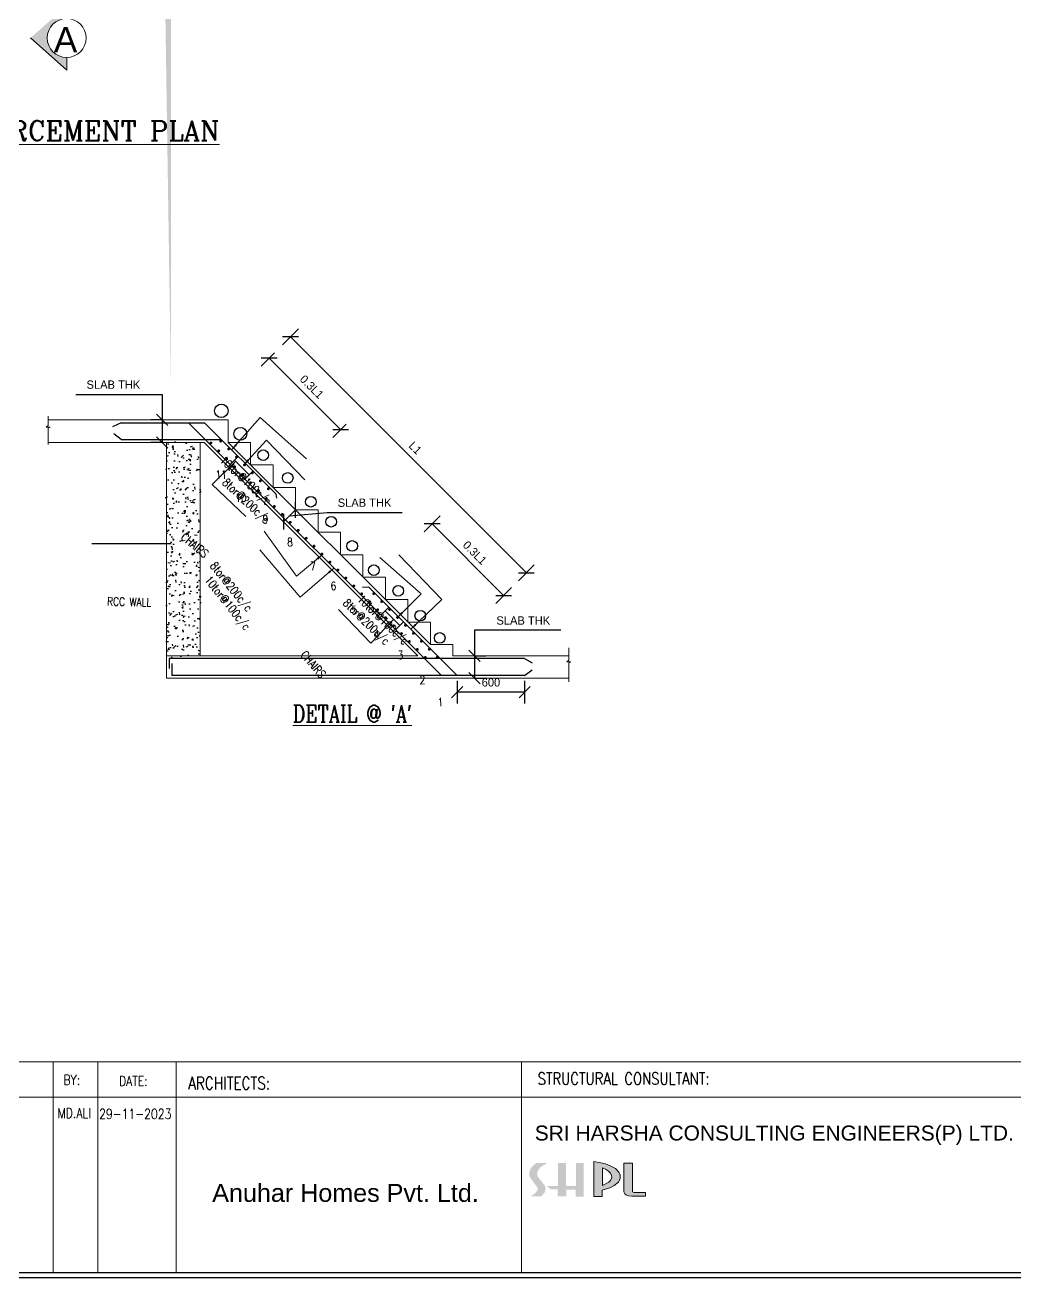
# Model space of a CAD drawing. Header units: millimetres. Extents: x -586673698 to -573385747, y -389867798 to -389752240.
# Drawn here: x -586572255 to -586554630, y -389818040 to -389795730 of the extents above; entities that cross this region are included whole.
import ezdxf
from ezdxf.enums import TextEntityAlignment as Align

# ---------------------------------------------------------------- set-up
doc = ezdxf.new("R2010")
doc.units = ezdxf.units.MM
doc.header["$LTSCALE"] = 100
for name, color, linetype in [('0-text', 241, 'Continuous'), ('DIM2', 6, 'Continuous'), ('PLATFORM', 230, 'Continuous'), ('STP', 171, 'Continuous'), ('TBLK_MAINTITLE', 83, 'Continuous'), ('TBLK_NOTE', 4, 'Continuous'), ('text', 7, 'Continuous')]:
    doc.layers.add(name, color=color, linetype=linetype)
for name, color, linetype, lineweight in [('BEAM', 3, 'Continuous', 9), ('dim', 11, 'Continuous', 13), ('REIN', 1, 'Continuous', 20), ('TBLK FRAME', 6, 'Continuous', 20), ('TBLK_LINE', 141, 'Continuous', 30), ('wall hatch', 8, 'Continuous', 9)]:
    doc.layers.add(name, color=color, linetype=linetype, lineweight=lineweight)
doc.styles.add('ROMANS', font='romans', dxfattribs={"width": 0.5})
doc.styles.add('simplex-0.8', font='simplex.shx', dxfattribs={"width": 0.8})
doc.styles.add('STAIR CASE', font='complex.shx', dxfattribs={"width": 0.8, "height": 75, "bigfont": 'GBCBIG.shx'})
doc.styles.add('TITLE', font='arial.ttf')
doc.styles.add('VP-A', font='arial.ttf')
doc.dimstyles.new('DIM-100', dxfattribs={"dimscale": 40, "dimtxt": 2.5, "dimasz": 2.5, "dimexe": 0.625, "dimexo": 0.625, "dimgap": 0.75, "dimtad": 1, "dimdec": 0, "dimzin": 0, "dimdsep": 46, "dimtxsty": 'ROMANS', "dimcen": 1.5, "dimclrd": 5, "dimclre": 5, "dimclrt": 6, "dimadec": 0, "dimazin": 0, "dimtfac": 1, "dimtdec": 0, "dimtmove": 0, "dimatfit": 3, "dimfxl": 0, "dimtolj": 1, "dimtzin": 0, "dimlwd": -1, "dimlwe": -1, "dimarcsym": 0})
doc.dimstyles.new('dimision in mm', dxfattribs={"dimtxt": 75, "dimasz": 25, "dimexe": 25, "dimexo": 25, "dimgap": 1, "dimtad": 0, "dimtoh": 1, "dimdec": 0, "dimdsep": 46, "dimtxsty": 'ROMANS', "dimblk": 'ARCHTICK', "dimcen": 0.09, "dimclrd": 21, "dimclre": 8, "dimclrt": 4, "dimadec": 0, "dimazin": 0, "dimtfac": 1, "dimtdec": 0, "dimtmove": 1, "dimatfit": 3, "dimfxl": 0, "dimtolj": 1, "dimtzin": 0, "dimarcsym": 0})
doc.dimstyles.new('stair case', dxfattribs={"dimscale": 100, "dimtxt": 1.2, "dimasz": 1, "dimexe": 1, "dimexo": 0, "dimgap": 0.5, "dimtad": 1, "dimtoh": 1, "dimdec": 0, "dimzin": 0, "dimdsep": 46, "dimtxsty": 'Standard', "dimblk": 'OBLIQUE', "dimcen": 0.09, "dimadec": 0, "dimazin": 0, "dimtfac": 1, "dimtdec": 0, "dimtix": 1, "dimtmove": 1, "dimatfit": 3, "dimldrblk": 'OBLIQUE', "dimfxl": 0, "dimtolj": 1, "dimtzin": 0, "dimarcsym": 0})
pattern_1 = [(50.018955454, (852833.03, -310.42), (273.28489835, -23.81821738), [28.575, -314.325]), (355.018955454, (852833.03, -310.42), (-52.9599417, 286.56776253), [22.86, -251.46087625]), (100.470400154, (852855.8, -312.4), (220.32495593, 262.74953347), [24.2850132, -267.1353669]), (46.203155454, (852833, -234.22), (406.6394027, -62.92896476), [42.8625, -471.4875]), (96.654513064, (852866.9, -239.46), (355.98339573, 371.256979), [36.4275347, -400.70341224]), (351.203106624, (852833, -234.2), (355.98339575, 371.256979), [34.2899506, -377.18959788]), (21.018955454, (852871.1, -253.26), (227.47232383, -153.32254985), [28.575, -314.325]), (326.018955454, (852871.1, -253.26), (92.61163369, 276.31260348), [22.86, -251.46]), (71.470400454, (852890.07, -266.03), (320.08395701, 122.99005506), [24.2850132, -267.1349064]), (37.518955454, (852833.03, -310.42), (4.590943963, 126.834084096), [0, -248.412, 0, -255.27, 0, -252.4125]), (7.518955454, (852833.03, -310.42), (100.179773408, 150.304013436), [0, -145.542, 0, -242.697, 0, -96.2025]), (327.518955454, (852748.07, -310.45), (203.388724524, -8.525828331), [0, -95.25, 0, -297.18, 0, -394.335]), (317.518955454, (852709.97, -310.46), (222.181141956, 38.213243957), [0, -123.825, 0, -197.358, 0, -280.035])]

# ---------------------------------------------------------------- blocks, each defined once
blk = doc.blocks.new('SECT LINE')
at = {"layer": 'STP', "lineweight": 0}
blk.add_hatch(color=7, dxfattribs=at).paths.add_polyline_path([(571, 0), (346, 0, 1), (-346, 0), (-572, 0), (0, 646)])
at = {"layer": 'STP', "color": 7, "lineweight": 0}
for p, q in [((-572, 0), (0, 646)), ((-346, 0), (-572, 0)), ((-346, 0), (-572, 0)), ((346, 0), (1202, 0))]:
    blk.add_line(p, q, dxfattribs=at)
blk.add_circle((0, 0), 346, dxfattribs=at)
blk.add_circle((0, 0), 346, dxfattribs=at)
blk = doc.blocks.new('_Oblique')
at = {"color": 0, "linetype": 'ByBlock', "lineweight": -2}
blk.add_line((-0.5, -0.5), (0.5, 0.5), dxfattribs=at)
blk = doc.blocks.new('*D428')
at = {"layer": 'Defpoints', "color": 0, "ltscale": 50, "transparency": 16777216}
for p in [(2176, 3264), (1706, 2793, 0), (3806, 693, -3)]:
    blk.add_point(p, dxfattribs=at)
at = {"layer": 'DIM2', "color": 0, "lineweight": -2, "ltscale": 50, "transparency": 16777216}
for p, q in [((2105, 3193), (2247, 3334)), ((4276, 1164), (2176, 3264)), ((4205, 1093), (4347, 1234))]:
    blk.add_line(p, q, dxfattribs=at)
at = {"layer": 'DIM2', "color": 0, "lineweight": -2, "ltscale": 50, "transparency": 16777216, "xscale": 100, "yscale": 100, "zscale": 100}
for p, rotation in [((2176, 3264), 135.0000000032525), ((4276, 1164), 315.0000000032525)]:
    blk.add_blockref('_Oblique', p, dxfattribs=dict(at, rotation=rotation))
at = {"layer": 'DIM2', "color": 0, "lineweight": 9, "ltscale": 50, "transparency": 16777216, "insert": (3287, 2275), "char_height": 74, "attachment_point": 5, "rotation": 315}
blk.add_mtext('\\A1;\\A1;L1', dxfattribs=at)
blk = doc.blocks.new('*D429')
at = {"layer": 'Defpoints', "color": 0, "ltscale": 50, "transparency": 16777216}
for p in [(1987, 3075), (2035, 3123), (2672, 2487)]:
    blk.add_point(p, dxfattribs=at)
at = {"layer": 'DIM2', "color": 0, "lineweight": -2, "ltscale": 50, "transparency": 16777216}
for p, q in [((2035, 3123), (1916, 3004)), ((2623, 2438), (1987, 3075)), ((2672, 2487), (2552, 2367))]:
    blk.add_line(p, q, dxfattribs=at)
at = {"layer": 'DIM2', "color": 0, "lineweight": -2, "ltscale": 50, "transparency": 16777216, "xscale": 100, "yscale": 100, "zscale": 100}
for p, rotation in [((1987, 3075), 135.0000000187821), ((2623, 2438), 315.000000018782)]:
    blk.add_blockref('_Oblique', p, dxfattribs=dict(at, rotation=rotation))
at = {"layer": 'DIM2', "color": 0, "lineweight": 9, "ltscale": 50, "transparency": 16777216, "insert": (2366, 2818), "char_height": 74, "attachment_point": 5, "rotation": 315}
blk.add_mtext('\\A1;\\A1;0.3L1', dxfattribs=at)
blk = doc.blocks.new('*D430')
at = {"layer": 'Defpoints', "color": 0, "ltscale": 50, "transparency": 16777216}
for p in [(3525, 1686), (3437, 1598), (4162, 1049)]:
    blk.add_point(p, dxfattribs=at)
at = {"layer": 'DIM2', "color": 0, "lineweight": -2, "ltscale": 50, "transparency": 16777216}
for p, q in [((3508, 1669), (3367, 1527)), ((4074, 962), (3437, 1598)), ((4145, 1032), (4003, 891))]:
    blk.add_line(p, q, dxfattribs=at)
at = {"layer": 'DIM2', "color": 0, "lineweight": -2, "ltscale": 50, "transparency": 16777216, "xscale": 100, "yscale": 100, "zscale": 100}
for p, rotation in [((3437, 1598), 135.0000000241484), ((4074, 962), 315.0000000241483)]:
    blk.add_blockref('_Oblique', p, dxfattribs=dict(at, rotation=rotation))
at = {"layer": 'DIM2', "color": 0, "lineweight": 9, "ltscale": 50, "transparency": 16777216, "insert": (3817, 1341), "char_height": 74, "attachment_point": 5, "rotation": 315}
blk.add_mtext('\\A1;\\A1;0.3L1', dxfattribs=at)
blk = doc.blocks.new('*D427')
at = {"layer": 'Defpoints', "color": 0, "ltscale": 50, "transparency": 16777216}
for p in [(3661, 249, -3), (4261, 249, -3), (3661, 100)]:
    blk.add_point(p, dxfattribs=at)
at = {"layer": 'DIM2', "color": 0, "lineweight": -2, "ltscale": 50, "transparency": 16777216}
for p, q in [((3661, 200), (3661, 0)), ((4261, 200), (4261, 0)), ((4261, 100), (3661, 100))]:
    blk.add_line(p, q, dxfattribs=at)
at = {"layer": 'DIM2', "color": 0, "lineweight": -2, "ltscale": 50, "transparency": 16777216, "xscale": 100, "yscale": 100, "zscale": 100, "rotation": 180}
blk.add_blockref('_Oblique', (3661, 100), dxfattribs=at)
at = {"layer": 'DIM2', "color": 0, "lineweight": -2, "ltscale": 50, "transparency": 16777216, "xscale": 100, "yscale": 100, "zscale": 100}
blk.add_blockref('_Oblique', (4261, 100), dxfattribs=at)
at = {"layer": 'DIM2', "color": 0, "lineweight": 9, "ltscale": 50, "transparency": 16777216, "insert": (3961, 187), "char_height": 74, "attachment_point": 5}
blk.add_mtext('\\A1;600', dxfattribs=at)
blk = doc.blocks.new('*D433')
at = {"layer": 'Defpoints', "color": 0, "ltscale": 50, "transparency": 16777216}
for p in [(3815, 424, -3), (3815, 224, -3), (3815, 224)]:
    blk.add_point(p, dxfattribs=at)
at = {"layer": 'DIM2', "color": 0, "lineweight": -2, "ltscale": 50, "transparency": 16777216}
for p, q in [((4583, 651), (3815, 651)), ((3815, 651), (3815, 424)), ((3815, 424), (3915, 424)), ((3815, 424), (3815, 224)), ((3815, 224), (3915, 224))]:
    blk.add_line(p, q, dxfattribs=at)
at = {"layer": 'DIM2', "color": 0, "lineweight": -2, "ltscale": 50, "transparency": 16777216, "xscale": 100, "yscale": 100, "zscale": 100}
for p, rotation in [((3815, 424), 90), ((3815, 224), 270)]:
    blk.add_blockref('_Oblique', p, dxfattribs=dict(at, rotation=rotation))
at = {"layer": 'DIM2', "color": 0, "lineweight": 9, "ltscale": 50, "transparency": 16777216, "insert": (4249, 738), "char_height": 74, "attachment_point": 5}
blk.add_mtext('\\A1;SLAB THK', dxfattribs=at)
blk = doc.blocks.new('*D431')
at = {"layer": 'Defpoints', "color": 0, "ltscale": 50, "transparency": 16777216}
for p in [(1033, 2524, -3), (1033, 2324, -3), (1033, 2324)]:
    blk.add_point(p, dxfattribs=at)
at = {"layer": 'DIM2', "color": 0, "lineweight": -2, "ltscale": 50, "transparency": 16777216}
for p, q in [((266, 2751), (1033, 2751)), ((1033, 2751), (1033, 2524)), ((1033, 2524), (933, 2524)), ((1033, 2524), (1033, 2324)), ((1033, 2324), (933, 2324))]:
    blk.add_line(p, q, dxfattribs=at)
at = {"layer": 'DIM2', "color": 0, "lineweight": -2, "ltscale": 50, "transparency": 16777216, "xscale": 100, "yscale": 100, "zscale": 100}
for p, rotation in [((1033, 2524), 90), ((1033, 2324), 270)]:
    blk.add_blockref('_Oblique', p, dxfattribs=dict(at, rotation=rotation))
at = {"layer": 'DIM2', "color": 0, "lineweight": 9, "ltscale": 50, "transparency": 16777216, "insert": (600, 2838), "char_height": 74, "attachment_point": 5}
blk.add_mtext('\\A1;SLAB THK', dxfattribs=at)
blk = doc.blocks.new('*D432')
at = {"layer": 'Defpoints', "color": 0, "ltscale": 50, "transparency": 16777216}
for p in [(2221, 1724), (2115, 1618, -6), (2115, 1618)]:
    blk.add_point(p, dxfattribs=at)
at = {"layer": 'DIM2', "color": 0, "lineweight": -2, "ltscale": 50, "transparency": 16777216}
for p, q in [((2221, 1724), (2115, 1618)), ((2168, 1671), (2503, 1700)), ((2221, 1724), (2292, 1653)), ((2503, 1700), (3170, 1700)), ((2115, 1618), (2186, 1547))]:
    blk.add_line(p, q, dxfattribs=at)
at = {"layer": 'DIM2', "color": 0, "lineweight": -2, "ltscale": 50, "transparency": 16777216, "xscale": 100, "yscale": 100, "zscale": 100}
for p, rotation in [((2221, 1724), 45.00000000269601), ((2115, 1618), 225.0000000026961)]:
    blk.add_blockref('_Oblique', p, dxfattribs=dict(at, rotation=rotation))
at = {"layer": 'DIM2', "color": 0, "lineweight": 9, "ltscale": 50, "transparency": 16777216, "insert": (2836, 1787), "char_height": 74, "attachment_point": 5}
blk.add_mtext('\\A1;SLAB THK', dxfattribs=at)
blk = doc.blocks.new('_ArchTick')
at = {"color": 0, "linetype": 'ByBlock', "const_width": 0.15}
blk.add_lwpolyline([(-0.5, -0.5), (0.5, 0.5)], dxfattribs=at)
blk = doc.blocks.new('A$Ca1a2c95b')
h = blk.add_hatch()
h.set_pattern_fill('AR-CONC', color=253)
h.paths.add_polyline_path([(1371.5, 2323.9), (1071.5, 2323.9), (1071.5, 423.9), (1371.5, 423.9)])
for centre, radius in [((1560.7, 2605.1, -0.1), 60.5), ((1729.9, 2400.4, -0.1), 57.3), ((1933.7, 2210.2, -0.1), 47.4), ((2151.9, 2007.8, -0.1), 47.4), ((2358, 1795.7, -0.1), 47.4), ((2538.4, 1617.7, -0.1), 47.4), ((2724.9, 1401.9, -0.1), 47.4), ((2918.7, 1186.1, -0.1), 47.4), ((3135.7, 1002, -0.1), 47.4), ((3332, 781.4, -0.1), 47.4), ((3505, 583.1, -0.1), 47.4)]:
    blk.add_circle(centre, radius)
at = {"layer": 'BEAM', "ltscale": 0.5}
for p, q in [((1071.5, 223.9), (1071.5, 2323.9)), ((1371.5, 423.9), (1371.5, 2323.9)), ((3309.3, 423.9, -6), (1409.3, 2323.9, -6)), ((3421.5, 523.9, -6), (1621.5, 2323.9, -6))]:
    blk.add_line(p, q, dxfattribs=at)
for points, elevation in [([(17.7, 2556.6), (17.7, 2473.1), (0, 2459.9), (37, 2459.9), (17.8, 2451), (17.8, 2304.1)], -5.4), ([(17.7, 2523.9), (1421.5, 2523.9)], -3.1), ([(1421.5, 2523.9), (1621.5, 2523.9), (1621.5, 2323.9), (1821.5, 2323.9), (1821.5, 2123.9)], -6), ([(17.8, 2323.9), (1409.3, 2323.9)], -3.1), ([(1821.5, 2123.9), (2021.5, 2123.9), (2021.5, 1923.9), (2221.5, 1923.9), (2221.5, 1723.9)], -6), ([(2221.5, 1723.9), (2421.5, 1723.9), (2421.5, 1523.9), (2621.5, 1523.9), (2621.5, 1323.9)], -6), ([(2621.5, 1323.9), (2821.5, 1323.9), (2821.5, 1123.9), (3021.5, 1123.9), (3021.5, 923.9)], -6), ([(3021.5, 923.9), (3221.5, 923.9), (3221.5, 723.9), (3421.5, 723.9), (3421.5, 523.9)], -6), ([(3421.5, 523.9), (3621.5, 523.9), (3621.5, 423.9)], -6), ([(3309.3, 423.9), (1071.5, 423.9)], -3.1), ([(4653.8, 423.9), (3621.5, 423.9)], -3.1), ([(4653.8, 223.9), (1071.5, 223.9)], -3.1)]:
    blk.add_lwpolyline(points, dxfattribs=dict(at, elevation=elevation))
blk.add_lwpolyline([(4653.8, 495.4), (4653.8, 384.1), (4636.1, 371), (4673, 371), (4653.8, 362.1), (4653.8, 191.4)], dxfattribs=at)
at = {"layer": 'REIN', "lineweight": 25}
for p, q in [((669.7, 2498.9, -6), (592.5, 2462.7, -2.9)), ((3519.7, 248.9, -6), (1269.7, 2498.9, -6)), ((2047.5, 1862.5, -6), (1411.1, 2498.9, -6)), ((669.7, 2348.9, -6), (602.4, 2398.9, -2.9)), ((1640.6, 2128.1, -6), (1711.3, 2198.8, -6)), ((1808, 2034.2, -6), (1677.4, 2164.9, -6)), ((1771.2, 1997.4, -6), (1841.9, 2068.1, -6)), ((2047.1, 1862.1, -2.9), (2052.6, 1826.2, -2.9)), ((2874.9, 1035.5, -2.9), (2817.7, 1031.7, -2.9)), ((3661.1, 248.9, -6), (2874.7, 1035.3, -6)), ((2981.3, 787.3, -6), (3052, 858, -6)), ((3148.8, 693.5, -6), (3018.2, 824.1, -6)), ((3112, 656.7, -6), (3182.7, 727.4, -6)), ((1096.5, 398.9), (1096.5, 310.3)), ((1121.5, 356.9, 2.3), (1121.5, 248.9)), ((4261.1, 398.9, -6), (4328.4, 362.7, -2.9)), ((4261.1, 248.9, -6), (4327.7, 298.9, -2.9))]:
    blk.add_line(p, q, dxfattribs=at)
at = {"layer": 'REIN', "lineweight": 25, "elevation": -3.1}
for points in [[(669.7, 2498.9), (1411.1, 2498.9)], [(669.7, 2348.9), (1561.1, 2348.9)], [(4261.1, 398.9), (1096.5, 398.9)], [(4261.1, 248.9), (1121.5, 248.9)]]:
    blk.add_lwpolyline(points, dxfattribs=at)
at = {"layer": 'REIN', "color": 1, "linetype": 'Continuous', "lineweight": 25, "const_width": 12.5, "elevation": -2.9}
for points in [[(1561, 2335.4, -1), (1548.4, 2335.4, -1)], [(1473.6, 2319.5, -1), (1461.1, 2319.5, -1)], [(1544.3, 2248.8, -1), (1531.8, 2248.8, -1)], [(1631.7, 2264.7, -1), (1619.2, 2264.7, -1)], [(1615, 2178.1, -1), (1602.5, 2178.1, -1)], [(1685.7, 2107.3, -1), (1673.2, 2107.3, -1)], [(1702.4, 2193.9, -1), (1689.9, 2193.9, -1)], [(1773.1, 2123.2, -1), (1760.6, 2123.2, -1)], [(1756.4, 2036.6, -1), (1743.9, 2036.6, -1)], [(1843.8, 2052.5, -1), (1831.3, 2052.5, -1)], [(1827.2, 1965.9, -1), (1814.6, 1965.9, -1)], [(1897.9, 1895.2, -1), (1885.4, 1895.2, -1)], [(1914.5, 1981.8, -1), (1902, 1981.8, -1)], [(1985.2, 1911.1, -1), (1972.7, 1911.1, -1)], [(1968.6, 1824.5, -1), (1956.1, 1824.5, -1)], [(2039.3, 1753.8, -1), (2026.8, 1753.8, -1)], [(2110, 1683.1, -1), (2097.5, 1683.1, -1)], [(2180.7, 1612.4, -1), (2168.2, 1612.4, -1)], [(2251.4, 1541.7, -1), (2238.9, 1541.7, -1)], [(2322.1, 1471, -1), (2309.6, 1471, -1)], [(2392.8, 1400.2, -1), (2380.3, 1400.2, -1)], [(2463.6, 1329.5, -1), (2451, 1329.5, -1)], [(2534.3, 1258.8, -1), (2521.8, 1258.8, -1)], [(2605, 1188.1, -1), (2592.5, 1188.1, -1)], [(2675.7, 1117.4, -1), (2663.2, 1117.4, -1)], [(2746.4, 1046.7, -1), (2733.9, 1046.7, -1)], [(2817.1, 976, -1), (2804.6, 976, -1)], [(2887.8, 905.3, -1), (2875.3, 905.3, -1)], [(2923, 977.3, -1), (2910.5, 977.3, -1)], [(2993.7, 906.6, -1), (2981.2, 906.6, -1)], [(2958.5, 834.6, -1), (2946, 834.6, -1)], [(3064.4, 835.9, -1), (3051.9, 835.9, -1)], [(3029.2, 763.8, -1), (3016.7, 763.8, -1)], [(3100, 693.1, -1), (3087.4, 693.1, -1)], [(3135.1, 765.2, -1), (3122.6, 765.2, -1)], [(3205.9, 694.5, -1), (3193.3, 694.5, -1)], [(3170.7, 622.4, -1), (3158.2, 622.4, -1)], [(3241.4, 551.7, -1), (3228.9, 551.7, -1)], [(3276.6, 623.8, -1), (3264.1, 623.8, -1)], [(3347.3, 553, -1), (3334.8, 553, -1)], [(3312.1, 481, -1), (3299.6, 481, -1)], [(3418, 482.3, -1), (3405.5, 482.3, -1)], [(3382.8, 410.3, -1), (3370.3, 410.3, -1)], [(3488.7, 411.6, -1), (3476.2, 411.6, -1)]]:
    blk.add_lwpolyline(points, format="xyb", close=True, dxfattribs=at)
at = {"layer": 'text', "lineweight": 9, "style": 'STAIR CASE', "width": 0.8}
for s, height, rotation, p in [('10tor@100c/c', 74.068, 316.60731, (1948.9, 1742.2, -2.9)), ('11', 74.07, 1.68967, (1611.3, 1978.5, -0.1)), ('8tor@200c/c', 74.068, 316.81932, (1935.1, 1578.8, -2.9)), ('10', 74.07, 1.68967, (1786.6, 1773.8, -0.1)), ('9', 74.1, 1.68967, (1980.5, 1580.4, -0.1)), ('CHAIRS', 74.07, 320.09416, (1393.3, 1273.6, -6)), ('8', 74.1, 1.68967, (2198.7, 1378.1, -0.1)), ('8tor@200c/c', 74.068, 308.80283, (1770, 795.8, -2.9)), ('7', 74.1, 1.68967, (2404.8, 1166, -0.1)), ('10tor@100c/c', 74.068, 308.59081, (1752.3, 630.4, -5.7)), ('6', 74.1, 1.68967, (2585.2, 988, -0.1)), ('RCC WALL', 74.07, 358.75345, (936.3, 840.5)), ('8tor@200c/c', 74.068, 315.52895, (3000.2, 498.6, -0.1)), ('10tor@100c/c', 74.068, 315.74096, (3166.9, 499.7, -2.9)), ('5', 74.1, 1.68967, (2771.7, 772.2, -0.1)), ('4', 74.1, 1.68967, (2971.2, 556.6, -0.1)), ('CHAIRS', 74.07, 310.36523, (2424.3, 203, -6)), ('3', 74.1, 1.68967, (3182.5, 372.3, -0.1)), ('2', 74.1, 1.68967, (3378.8, 151.7, -0.1)), ('1', 74.1, 1.68967, (3537.7, -47.1, -0.1))]:
    blk.add_text(s, height=height, rotation=rotation, dxfattribs=at).set_placement(p, align=Align.BOTTOM_RIGHT)
at = {"layer": 'DIM2', "lineweight": 9, "ltscale": 50}
for p1, p2, distance, text, picture, middle in [((3805.6, 693.5, -6), (1705.6, 2793.5, -3.1), -665, '\\A1;L1', '*D428', (3287.4, 2275.2, -2.9)), ((2671.7, 2486.7, -2.9), (2035.3, 3123.1, -2.9), 68.7, '\\A1;0.3L1', '*D429', (2366.4, 2817.8, -2.9)), ((4161.5, 1049.4, -2.9), (3525.1, 1685.7, -2.9), 124, '\\A1;0.3L1', '*D430', (3817.2, 1341.4, -2.9))]:
    dim = blk.add_aligned_dim(p1=p1, p2=p2, distance=distance, text=text, dimstyle='stair case', override={"dimtxt": 0.74, "dimtxsty": 'Standard', "dimfxl": 1, "dimfxlon": 1}, dxfattribs=at)
    dim.commit()
    dim.dimension.update_dxf_attribs({"geometry": picture, "text_midpoint": middle})
for base, p1, p2, angle, picture, middle, dimtype in [((1033.5, 2323.9, -2.8), (1033.5, 2523.9, -5.6), (1033.5, 2323.9, -5.6), 90, '*D431', (882.3, 2751.5, -2.8), 128), ((2115.4, 1617.9, -5.7), (2221.5, 1723.9, -5.7), (2115.4, 1617.9, -11.4), 225, '*D432', (2552.7, 1700.1, -5.7), 129), ((3815.4, 223.9), (3815.4, 423.9, -2.8), (3815.4, 223.9, -2.8), 90, '*D433', (3966.6, 651.5), 128)]:
    dim = blk.add_linear_dim(base=base, p1=p1, p2=p2, angle=angle, text='SLAB THK', dimstyle='stair case', override={"dimtxt": 0.74}, dxfattribs=at)
    dim.commit()
    dim.dimension.update_dxf_attribs({"geometry": picture, "text_midpoint": middle, "dimtype": dimtype})
dim = blk.add_linear_dim(base=(3661.1, 100), p1=(4261.1, 248.9, -3.1), p2=(3661.1, 248.9, -3.1), angle=180, dimstyle='stair case', override={"dimtxt": 0.74, "dimfxl": 1, "dimfxlon": 1}, dxfattribs=at)
dim.commit()
dim.dimension.update_dxf_attribs({"geometry": '*D427', "text_midpoint": (3961.1, 100), "dimtype": 129})
blk.add_leader([(1112.8, 1421.3), (408.2, 1421.3)], dimstyle='dimision in mm', override={"dimgap": 35, "dimtad": 0, "dimfxl": 300, "dimfxlon": 1, "dimtfill": 1, "dimarcsym": 1})
at = {"layer": 'dim'}
for points in [[(1652.6, 2257.5, -2.9), (1906.3, 2544.4, -2.9), (2320.1, 2177.4, -2.9)], [(1760.6, 2123, -2.9), (1962.8, 2344.1, -2.9), (2303.6, 1990.2, -2.9)], [(1687.6, 2152.8, -6), (1479.4, 1948.1, -6), (1779.1, 1664.1, -6)], [(2461.7, 1325.1, -2.9), (2230.6, 1134.4, -2.9), (1942.6, 1532.3, -2.9)], [(2563.6, 1205.1, -5.7), (2261.7, 945.7, -5.7), (1903.1, 1366.8, -5.7)], [(3126.2, 763.6, -0.1), (3338.9, 974.8, -0.1), (2971.3, 1300.7, -0.1)], [(3247.2, 659.9, -2.9), (3523.5, 925.2, -2.9), (3139.9, 1323.6, -2.9)], [(3094.6, 747.4, -6), (2891.6, 537.5, -6), (2605.2, 834.9, -6)]]:
    blk.add_leader(points, dimstyle='DIM-100', override={"dimasz": 1.5, "dimtad": 0}, dxfattribs=at)

msp = doc.modelspace()

# ---------------------------------------------------------------- hatches: boundary and pattern name
at = {"layer": 'TBLK_MAINTITLE', "lineweight": 20, "ltscale": 10}
h = msp.add_hatch(color=232, dxfattribs=at)
h.paths.add_polyline_path([(-586563127.5, -389816443.4), (-586563128.5, -389816456.8), (-586563134.3, -389816481.1), (-586563148, -389816503.2), (-586563170.8, -389816528.9), (-586563197.2, -389816551.5), (-586563197.2, -389816551.3), (-586563231.6, -389816571.9), (-586563252.1, -389816586.4), (-586563067.8, -389816586.4), (-586563041, -389816563), (-586563007.6, -389816523.3), (-586562996.5, -389816496.2), (-586562988.5, -389816465.3), (-586562986.9, -389816437.3), (-586562993.6, -389816411.2), (-586563007.7, -389816384.4), (-586563044.6, -389816339), (-586563076.9, -389816300.7), (-586563099.2, -389816274.1), (-586563120.7, -389816241.3), (-586563133.6, -389816212.1), (-586563137.1, -389816189.7), (-586563134.1, -389816164.3), (-586563126.3, -389816136.4), (-586563106.5, -389816108.4), (-586563090.3, -389816087), (-586563069.4, -389816064.9), (-586563030.9, -389816037.6), (-586562991.6, -389816015.8), (-586562957.9, -389815995.7), (-586563145.7, -389815994.4), (-586563181.9, -389816016.8), (-586563208.4, -389816040.7), (-586563245.8, -389816078.8), (-586563267, -389816122.1), (-586563277.5, -389816171.8), (-586563272.7, -389816222.6), (-586563255, -389816262.3), (-586563170.4, -389816380.5), (-586563150.8, -389816404.7), (-586563138.1, -389816424.8)])
h.paths.add_polyline_path([(-586562622.3, -389815996.4), (-586562766.7, -389815996.4), (-586562766.7, -389816401.2), (-586562966.8, -389816401.2), (-586562891.9, -389816464.5), (-586562769.3, -389816464.5), (-586562769.3, -389816589.4), (-586562619.2, -389816589.4), (-586562619.2, -389816465.7), (-586562450.8, -389816465.7), (-586562450.8, -389816591.7), (-586562306.4, -389816591.7), (-586562306.4, -389815995), (-586562446.9, -389815995), (-586562446.9, -389816401.3), (-586562622.3, -389816401.3)])
h.paths.add_polyline_path([(-586562129.6, -389816590.7), (-586561976.9, -389816590.7), (-586561976.9, -389816477.4), (-586561845.4, -389816433.7), (-586561766.5, -389816396.4), (-586561690.6, -389816333.4), (-586561661, -389816268.1), (-586561658.1, -389816213), (-586561679.7, -389816153.8), (-586561743.6, -389816093.7), (-586561825, -389816047.4), (-586561917.7, -389816009.8), (-586562002.9, -389815988.5), (-586562129.6, -389815964.1)])
h.paths.add_polyline_path([(-586561974.3, -389816079.2), (-586561950.8, -389816089.3), (-586561918.4, -389816105.8), (-586561868.9, -389816140.1), (-586561831.6, -389816176.7), (-586561810.2, -389816217.7), (-586561807.8, -389816241), (-586561813.3, -389816272.1), (-586561839.6, -389816313.7), (-586561863.4, -389816334.5), (-586561974.3, -389816392.5)], flags=16)
h.paths.add_polyline_path([(-586561592.4, -389816509.5), (-586561574.9, -389816543), (-586561543.4, -389816566.8), (-586561507.1, -389816578.1), (-586561448.9, -389816585.5), (-586561431.3, -389816586.7), (-586561207.7, -389816586.7), (-586561207.7, -389816519.5), (-586561409.9, -389816519.5), (-586561427.8, -389816514.4), (-586561436.6, -389816506.8), (-586561441.3, -389816496.3), (-586561441.9, -389816485.4), (-586561441.9, -389815996.7), (-586561592.4, -389815996.6)])
at = {"layer": 'wall hatch', "ltscale": 3}
h = msp.add_hatch(dxfattribs=at)
h.set_pattern_fill('AR-CONC', color=8, scale=1.5, angle=0.01896, style=0)
h.set_pattern_definition(pattern_1)
edge = h.paths.add_edge_path()
edge.add_line((-586569658.5, -389763430.6), (-586569658.5, -389802031.5))
edge.add_line((-586569958.5, -389782131.1), (-586569958.5, -389780131.1))
h = msp.add_hatch(dxfattribs=at)
h.set_pattern_fill('AR-CONC', color=8, scale=1.5, angle=0.01896, style=0)
h.set_pattern_definition(pattern_1)
edge = h.paths.add_edge_path()
edge.add_line((-586569658.5, -389763430.6), (-586569658.5, -389802031.5))
edge.add_line((-586569958.5, -389782131.1), (-586569958.5, -389780131.1))

# ---------------------------------------------------------------- linework, layer by layer
at = {"layer": 'TBLK FRAME', "lineweight": 20}
msp.add_line((-586576702.6, -389814191.2, -1774.6), (-586539332, -389814191.2, -1774.6), dxfattribs=at)
at = {"layer": 'TBLK_LINE', "lineweight": 20}
for p, q in [((-586571752.6, -389817951.3, -1774.6), (-586571752.6, -389814191.2, -1774.6)), ((-586570958.7, -389817951.3, -1774.6), (-586570958.7, -389814191.2, -1774.6)), ((-586569562.1, -389817951.3, -1774.6), (-586569562.1, -389814191.2, -1774.6)), ((-586563413.6, -389814191.2, -1774.6), (-586563413.6, -389817951.3, -1774.6)), ((-586576702.6, -389814820.7, -1774.6), (-586547236.9, -389814820.7, -1774.6))]:
    msp.add_line(p, q, dxfattribs=at)
at = {"layer": 'TBLK_LINE', "elevation": -1774.6}
for points in [[(-586539243.1, -389818040.2), (-586583892.5, -389818040.2), (-586583892.5, -389752239.8), (-586539243.1, -389752239.8)], [(-586539332, -389817951.3), (-586583803.5, -389817951.3), (-586583803.5, -389752328.7), (-586539332, -389752328.7)]]:
    msp.add_lwpolyline(points, close=True, dxfattribs=at)
at = {"layer": 'TBLK_MAINTITLE', "lineweight": 20, "ltscale": 10}
for p, q in [((-586561592.4, -389816012.1, -1774.6), (-586561592.4, -389816012.1, -1774.6)), ((-586561592.4, -389816061.1, -1774.6), (-586561592.4, -389816061.1, -1774.6)), ((-586561592.4, -389816110.1, -1774.6), (-586561592.4, -389816110.1, -1774.6)), ((-586561592.4, -389816159.2, -1774.6), (-586561592.4, -389816159.2, -1774.6)), ((-586561592.4, -389816208.2, -1774.6), (-586561592.4, -389816208.2, -1774.6)), ((-586561592.4, -389816257.2, -1774.6), (-586561592.4, -389816257.2, -1774.6)), ((-586561592.4, -389816306.3, -1774.6), (-586561592.4, -389816306.3, -1774.6)), ((-586561592.4, -389816355.3, -1774.6), (-586561592.4, -389816355.3, -1774.6)), ((-586561592.4, -389816404.4, -1774.6), (-586561592.4, -389816404.4, -1774.6)), ((-586561592.4, -389816453.4, -1774.6), (-586561592.4, -389816453.4, -1774.6)), ((-586561592.4, -389816502.4, -1774.6), (-586561592.4, -389816502.4, -1774.6))]:
    msp.add_line(p, q, dxfattribs=at)
at = {"layer": 'TBLK_MAINTITLE', "lineweight": 20, "ltscale": 10, "elevation": -1774.6}
for points in [[(-586561917.7, -389816009.8), (-586561825, -389816047.4), (-586561743.6, -389816093.7), (-586561679.7, -389816153.8), (-586561658.1, -389816213), (-586561661, -389816268.1), (-586561690.6, -389816333.4), (-586561766.5, -389816396.4), (-586561845.4, -389816433.7), (-586561976.9, -389816477.4), (-586561976.9, -389816590.7), (-586562129.6, -389816590.7), (-586562129.6, -389815964.1), (-586562002.9, -389815988.5)], [(-586561974.3, -389816079.2), (-586561974.3, -389816392.5), (-586561863.4, -389816334.5), (-586561839.6, -389816313.7), (-586561813.3, -389816272.1), (-586561807.8, -389816241), (-586561810.2, -389816217.7), (-586561831.6, -389816176.7), (-586561868.9, -389816140.1), (-586561918.4, -389816105.8), (-586561950.8, -389816089.3), (-586561974.3, -389816079.2)], [(-586561592.4, -389816509.5), (-586561574.9, -389816543), (-586561543.4, -389816566.8), (-586561507.1, -389816578.1), (-586561448.9, -389816585.5), (-586561431.3, -389816586.7), (-586561207.7, -389816586.7), (-586561207.7, -389816519.5), (-586561409.9, -389816519.5), (-586561427.8, -389816514.4), (-586561436.6, -389816506.8), (-586561441.3, -389816496.3), (-586561441.9, -389816485.4), (-586561441.9, -389815996.7), (-586561592.4, -389815996.6)]]:
    msp.add_lwpolyline(points, close=True, dxfattribs=at)

# ---------------------------------------------------------------- block references
at = {"layer": 'PLATFORM', "linetype": 'Continuous', "lineweight": 13, "rotation": 89.99999999998722}
msp.add_blockref('SECT LINE', (-586571513.1, -389795960.4, -319.1), dxfattribs=at)
at = {"layer": 'text', "ltscale": 0.5, "xscale": 2, "yscale": 2, "zscale": 2}
msp.add_blockref('A$Ca1a2c95b', (-586571881.3, -389807810.1, -1601.5), dxfattribs=at)

# ---------------------------------------------------------------- texts
at = {"layer": '0-text', "color": 241, "lineweight": 13, "style": 'VP-A'}
msp.add_text('A', height=450, dxfattribs=at).set_placement((-586571742.8, -389796217.8, -319.1))
at = {"layer": 'TBLK_MAINTITLE', "color": 240, "lineweight": 20, "ltscale": 10, "insert": (-586563178.7, -389815326.3, -1774.6), "char_height": 266.716, "width": 12303.226, "attachment_point": 1, "style": 'TITLE'}
msp.add_mtext('SRI HARSHA CONSULTING ENGINEERS(P) LTD.', dxfattribs=at)
at = {"layer": 'TBLK_MAINTITLE', "color": 240, "lineweight": 20, "ltscale": 10, "insert": (-586568921.8, -389815831.9, -1774.6), "char_height": 320.059, "attachment_point": 1, "style": 'TITLE'}
msp.add_mtext('\\PAnuhar Homes Pvt. Ltd.', dxfattribs=at)
at = {"layer": 'TBLK_NOTE', "style": 'simplex-0.8', "width": 0.8}
for s, p in [('BY:', (-586571572.3, -389814602.9, -1774.6)), ('DATE:', (-586570582.2, -389814622.1, -1774.6)), ('MD.ALI', (-586571675.4, -389815193.3, -1774.6)), ('29-11-2023', (-586570936.7, -389815208.4, -1774.6))]:
    msp.add_text(s, height=177.26, dxfattribs=at).set_placement(p)
at = {"layer": 'TBLK_NOTE', "lineweight": 20, "ltscale": 10, "attachment_point": 1, "style": 'simplex-0.8'}
for s, insert, char_height, width in [('ARCHITECTS:', (-586569349.8, -389814461, -1774.6), 221.579, 3892.169), ('STRUCTURAL CONSULTANT:', (-586563127.6, -389814384, -1774.6), 214.489, 3767.619)]:
    msp.add_mtext(s, dxfattribs=dict(at, insert=insert, char_height=char_height, width=width))
at = {"layer": 'text', "lineweight": 9, "style": 'STAIR CASE'}
msp.add_text('%%USTP BOTTOM SLAB REINFORCEMENT PLAN', height=347.431, dxfattribs=at).set_placement((-586579039.6, -389797786.2, -1801.7))
at = {"layer": 'text', "lineweight": 9, "insert": (-586565368.6, -389807342.8, -1595.8), "char_height": 300, "width": 5253.503, "attachment_point": 3, "style": 'STAIR CASE'}
msp.add_mtext("{\\L\\PDETAIL @ 'A'}", dxfattribs=at)

doc.saveas('drawing.dxf')
